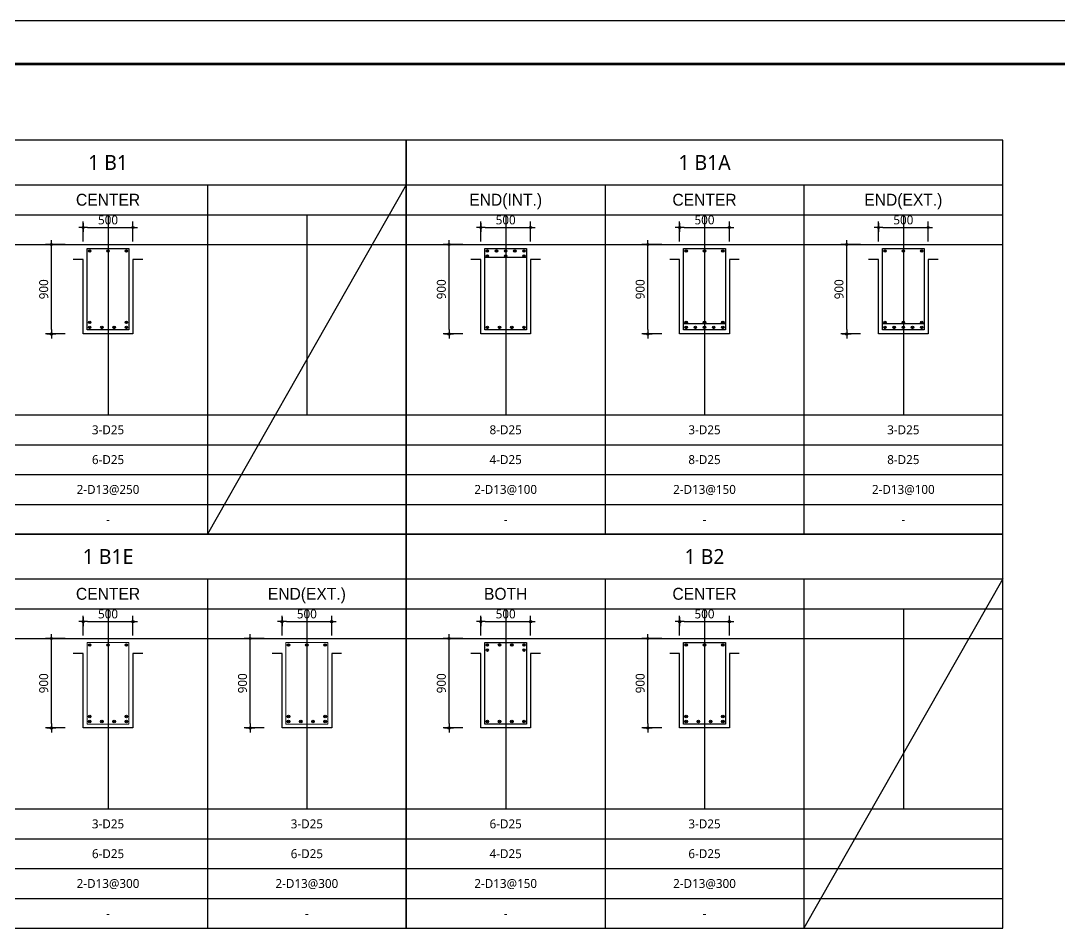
# Model space of a CAD drawing. Header units: millimetres. Extents: x 0 to 252030, y -124740 to 196020.
# Drawn here: x 37075 to 47521, y 115610 to 124740 of the extents above; entities that cross this region are included whole.
import ezdxf
from ezdxf.enums import TextEntityAlignment as Align

# ---------------------------------------------------------------- set-up
doc = ezdxf.new("R2010")
doc.units = ezdxf.units.MM
doc.header["$LTSCALE"] = 30
doc.layers.get('DEFPOINTS').update_dxf_attribs({"color": 142})
for name, color, linetype in [('0-SEC1', 3, 'Continuous'), ('CON', 2, 'Continuous'), ('DIM', 7, 'Continuous'), ('ETC', 7, 'Continuous'), ('S-철근', 3, 'Continuous'), ('SHEET', 7, 'Continuous'), ('TXT', 3, 'Continuous'), ('XR-FORM_(도룡동)$0$Sheet', 7, 'Continuous')]:
    doc.layers.add(name, color=color, linetype=linetype)
doc.layers.add('Stirrup', color=1, linetype='Continuous', lineweight=0)
doc.styles.get("Standard").update_dxf_attribs({"font": 'malgun.ttf'})
doc.styles.add('돋움', font='Dotum.ttf')
doc.styles.add('맑은 고딕', font='malgun.ttf')
doc.dimstyles.new('30NDIM', dxfattribs={"dimscale": 50, "dimtxt": 3, "dimasz": 1.5, "dimexe": 2, "dimexo": 6, "dimgap": 1, "dimtad": 1, "dimdec": 0, "dimrnd": 0.25, "dimzin": 0, "dimdsep": 46, "dimtxsty": 'Standard', "dimblk": 'Z_DOT', "dimcen": 5, "dimclrd": 256, "dimclre": 256, "dimclrt": 3, "dimadec": 0, "dimazin": 0, "dimtm": 1e-09, "dimtfac": 1, "dimtdec": 0, "dimtix": 1, "dimtmove": 2, "dimatfit": 1, "dimldrblk": 'Z_DOT', "dimfxl": 1, "dimtolj": 1, "dimtzin": 0, "dimarcsym": 0})

# ---------------------------------------------------------------- blocks, each defined once
blk = doc.blocks.new('XR-FORM_(도룡동)$0$S')
at = {"layer": 'XR-FORM_(도룡동)$0$Sheet', "const_width": 100}
blk.add_lwpolyline([(1850, 57950), (82250, 57950), (82250, 1200), (1850, 1200)], close=True, dxfattribs=at)
blk = doc.blocks.new('XR-FORM_(도룡동)', base_point=(101.33, -56114.51))
at = {"layer": 'DEFPOINTS'}
blk.add_lwpolyline([(0, 0), (420, 0), (420, 297), (0, 297)], close=True, dxfattribs=at)
at = {"xscale": 0.005, "yscale": 0.005, "zscale": 0.005}
blk.add_blockref('XR-FORM_(도룡동)$0$S', (-0.25, 0), dxfattribs=at)
blk = doc.blocks.new('4등분')
at = {"layer": 'DEFPOINTS'}
for p, q in [((1000, 3214), (1000, 1200)), ((3000, 3214), (3000, 1200)), ((5000, 3214), (5000, 1200)), ((0, 2914), (6000, 2914))]:
    blk.add_line(p, q, dxfattribs=at)
at = {"layer": 'SHEET'}
blk.add_line((0, 3514), (6000, 3514), dxfattribs=at)
at = {"layer": 'SHEET', "color": 6}
for p, q in [((2000, 3514), (2000, 0)), ((4000, 3514), (4000, 0)), ((0, 3214), (6000, 3214)), ((0, 1200), (6000, 1200)), ((0, 900), (6000, 900)), ((0, 600), (6000, 600)), ((0, 300), (6000, 300))]:
    blk.add_line(p, q, dxfattribs=at)
at = {"layer": 'SHEET'}
blk.add_lwpolyline([(6000, 3964), (0, 3964), (0, 0), (6000, 0)], close=True, dxfattribs=at)
blk = doc.blocks.new('Z_DOT')
at = {"layer": 'DIM', "color": 0}
for p, q in [((-1, 0), (1, 0)), ((0, -1), (0, 1))]:
    blk.add_line(p, q, dxfattribs=at)
for radius in [0.25, 0.125]:
    blk.add_circle((0, 0), radius, dxfattribs=at)
blk = doc.blocks.new('*D445')
at = {"layer": 'DEFPOINTS', "color": 0, "transparency": 16777216}
for p in [(38203, 122660), (37703, 122339), (38203, 122339)]:
    blk.add_point(p, dxfattribs=at)
at = {"layer": 'DIM', "lineweight": -2, "transparency": 16777216}
for p, q in [((37703, 122519), (37703, 122720)), ((37748, 122660), (38158, 122660)), ((38203, 122519), (38203, 122720))]:
    blk.add_line(p, q, dxfattribs=at)
at = {"layer": 'DIM', "lineweight": -2, "transparency": 16777216, "xscale": 45, "yscale": 45, "zscale": 45, "rotation": 180}
blk.add_blockref('Z_DOT', (37703, 122660), dxfattribs=at)
at = {"layer": 'DIM', "lineweight": -2, "transparency": 16777216, "xscale": 45, "yscale": 45, "zscale": 45}
blk.add_blockref('Z_DOT', (38203, 122660), dxfattribs=at)
at = {"layer": 'DIM', "color": 3, "transparency": 16777216, "insert": (37953, 122736), "char_height": 90, "attachment_point": 5}
blk.add_mtext('\\A1;500', dxfattribs=at)
blk = doc.blocks.new('*D446')
at = {"layer": 'DEFPOINTS', "color": 0, "transparency": 16777216}
for p in [(37383, 122489), (37703, 122489), (37703, 121589)]:
    blk.add_point(p, dxfattribs=at)
at = {"layer": 'DIM', "lineweight": -2, "transparency": 16777216}
for p, q in [((37523, 122489), (37323, 122489)), ((37383, 121634), (37383, 122444)), ((37523, 121589), (37323, 121589))]:
    blk.add_line(p, q, dxfattribs=at)
at = {"layer": 'DIM', "lineweight": -2, "transparency": 16777216, "xscale": 45, "yscale": 45, "zscale": 45}
for p, rotation in [((37383, 122489), 90), ((37383, 121589), 270)]:
    blk.add_blockref('Z_DOT', p, dxfattribs=dict(at, rotation=rotation))
at = {"layer": 'DIM', "color": 3, "transparency": 16777216, "insert": (37306, 122039), "char_height": 90, "attachment_point": 5, "rotation": 90}
blk.add_mtext('\\A1;900', dxfattribs=at)
blk = doc.blocks.new('*D447')
at = {"layer": 'DEFPOINTS', "color": 0, "transparency": 16777216}
for p in [(42203, 122660), (41703, 122339), (42203, 122339)]:
    blk.add_point(p, dxfattribs=at)
at = {"layer": 'DIM', "lineweight": -2, "transparency": 16777216}
for p, q in [((41703, 122519), (41703, 122720)), ((41748, 122660), (42158, 122660)), ((42203, 122519), (42203, 122720))]:
    blk.add_line(p, q, dxfattribs=at)
at = {"layer": 'DIM', "lineweight": -2, "transparency": 16777216, "xscale": 45, "yscale": 45, "zscale": 45, "rotation": 180}
blk.add_blockref('Z_DOT', (41703, 122660), dxfattribs=at)
at = {"layer": 'DIM', "lineweight": -2, "transparency": 16777216, "xscale": 45, "yscale": 45, "zscale": 45}
blk.add_blockref('Z_DOT', (42203, 122660), dxfattribs=at)
at = {"layer": 'DIM', "color": 3, "transparency": 16777216, "insert": (41953, 122736), "char_height": 90, "attachment_point": 5}
blk.add_mtext('\\A1;500', dxfattribs=at)
blk = doc.blocks.new('*D448')
at = {"layer": 'DEFPOINTS', "color": 0, "transparency": 16777216}
for p in [(41383, 122489), (41703, 122489), (41703, 121589)]:
    blk.add_point(p, dxfattribs=at)
at = {"layer": 'DIM', "lineweight": -2, "transparency": 16777216}
for p, q in [((41523, 122489), (41323, 122489)), ((41383, 121634), (41383, 122444)), ((41523, 121589), (41323, 121589))]:
    blk.add_line(p, q, dxfattribs=at)
at = {"layer": 'DIM', "lineweight": -2, "transparency": 16777216, "xscale": 45, "yscale": 45, "zscale": 45}
for p, rotation in [((41383, 122489), 90), ((41383, 121589), 270)]:
    blk.add_blockref('Z_DOT', p, dxfattribs=dict(at, rotation=rotation))
at = {"layer": 'DIM', "color": 3, "transparency": 16777216, "insert": (41306, 122039), "char_height": 90, "attachment_point": 5, "rotation": 90}
blk.add_mtext('\\A1;900', dxfattribs=at)
blk = doc.blocks.new('*D449')
at = {"layer": 'DEFPOINTS', "color": 0, "transparency": 16777216}
for p in [(44203, 122660), (43703, 122339), (44203, 122339)]:
    blk.add_point(p, dxfattribs=at)
at = {"layer": 'DIM', "lineweight": -2, "transparency": 16777216}
for p, q in [((43703, 122519), (43703, 122720)), ((43748, 122660), (44158, 122660)), ((44203, 122519), (44203, 122720))]:
    blk.add_line(p, q, dxfattribs=at)
at = {"layer": 'DIM', "lineweight": -2, "transparency": 16777216, "xscale": 45, "yscale": 45, "zscale": 45, "rotation": 180}
blk.add_blockref('Z_DOT', (43703, 122660), dxfattribs=at)
at = {"layer": 'DIM', "lineweight": -2, "transparency": 16777216, "xscale": 45, "yscale": 45, "zscale": 45}
blk.add_blockref('Z_DOT', (44203, 122660), dxfattribs=at)
at = {"layer": 'DIM', "color": 3, "transparency": 16777216, "insert": (43953, 122736), "char_height": 90, "attachment_point": 5}
blk.add_mtext('\\A1;500', dxfattribs=at)
blk = doc.blocks.new('*D450')
at = {"layer": 'DEFPOINTS', "color": 0, "transparency": 16777216}
for p in [(43383, 122489), (43703, 122489), (43703, 121589)]:
    blk.add_point(p, dxfattribs=at)
at = {"layer": 'DIM', "lineweight": -2, "transparency": 16777216}
for p, q in [((43523, 122489), (43323, 122489)), ((43383, 121634), (43383, 122444)), ((43523, 121589), (43323, 121589))]:
    blk.add_line(p, q, dxfattribs=at)
at = {"layer": 'DIM', "lineweight": -2, "transparency": 16777216, "xscale": 45, "yscale": 45, "zscale": 45}
for p, rotation in [((43383, 122489), 90), ((43383, 121589), 270)]:
    blk.add_blockref('Z_DOT', p, dxfattribs=dict(at, rotation=rotation))
at = {"layer": 'DIM', "color": 3, "transparency": 16777216, "insert": (43306, 122039), "char_height": 90, "attachment_point": 5, "rotation": 90}
blk.add_mtext('\\A1;900', dxfattribs=at)
blk = doc.blocks.new('*D451')
at = {"layer": 'DEFPOINTS', "color": 0, "transparency": 16777216}
for p in [(46203, 122660), (45703, 122339), (46203, 122339)]:
    blk.add_point(p, dxfattribs=at)
at = {"layer": 'DIM', "lineweight": -2, "transparency": 16777216}
for p, q in [((45703, 122519), (45703, 122720)), ((45748, 122660), (46158, 122660)), ((46203, 122519), (46203, 122720))]:
    blk.add_line(p, q, dxfattribs=at)
at = {"layer": 'DIM', "lineweight": -2, "transparency": 16777216, "xscale": 45, "yscale": 45, "zscale": 45, "rotation": 180}
blk.add_blockref('Z_DOT', (45703, 122660), dxfattribs=at)
at = {"layer": 'DIM', "lineweight": -2, "transparency": 16777216, "xscale": 45, "yscale": 45, "zscale": 45}
blk.add_blockref('Z_DOT', (46203, 122660), dxfattribs=at)
at = {"layer": 'DIM', "color": 3, "transparency": 16777216, "insert": (45953, 122736), "char_height": 90, "attachment_point": 5}
blk.add_mtext('\\A1;500', dxfattribs=at)
blk = doc.blocks.new('*D452')
at = {"layer": 'DEFPOINTS', "color": 0, "transparency": 16777216}
for p in [(45383, 122489), (45703, 122489), (45703, 121589)]:
    blk.add_point(p, dxfattribs=at)
at = {"layer": 'DIM', "lineweight": -2, "transparency": 16777216}
for p, q in [((45523, 122489), (45323, 122489)), ((45383, 121634), (45383, 122444)), ((45523, 121589), (45323, 121589))]:
    blk.add_line(p, q, dxfattribs=at)
at = {"layer": 'DIM', "lineweight": -2, "transparency": 16777216, "xscale": 45, "yscale": 45, "zscale": 45}
for p, rotation in [((45383, 122489), 90), ((45383, 121589), 270)]:
    blk.add_blockref('Z_DOT', p, dxfattribs=dict(at, rotation=rotation))
at = {"layer": 'DIM', "color": 3, "transparency": 16777216, "insert": (45306, 122039), "char_height": 90, "attachment_point": 5, "rotation": 90}
blk.add_mtext('\\A1;900', dxfattribs=at)
blk = doc.blocks.new('*D455')
at = {"layer": 'DEFPOINTS', "color": 0, "transparency": 16777216}
for p in [(38203, 118695), (37703, 118375), (38203, 118375)]:
    blk.add_point(p, dxfattribs=at)
at = {"layer": 'DIM', "lineweight": -2, "transparency": 16777216}
for p, q in [((37703, 118555), (37703, 118755)), ((37748, 118695), (38158, 118695)), ((38203, 118555), (38203, 118755))]:
    blk.add_line(p, q, dxfattribs=at)
at = {"layer": 'DIM', "lineweight": -2, "transparency": 16777216, "xscale": 45, "yscale": 45, "zscale": 45, "rotation": 180}
blk.add_blockref('Z_DOT', (37703, 118695), dxfattribs=at)
at = {"layer": 'DIM', "lineweight": -2, "transparency": 16777216, "xscale": 45, "yscale": 45, "zscale": 45}
blk.add_blockref('Z_DOT', (38203, 118695), dxfattribs=at)
at = {"layer": 'DIM', "color": 3, "transparency": 16777216, "insert": (37953, 118772), "char_height": 90, "attachment_point": 5}
blk.add_mtext('\\A1;500', dxfattribs=at)
blk = doc.blocks.new('*D456')
at = {"layer": 'DEFPOINTS', "color": 0, "transparency": 16777216}
for p in [(37383, 118525), (37703, 118525), (37703, 117625)]:
    blk.add_point(p, dxfattribs=at)
at = {"layer": 'DIM', "lineweight": -2, "transparency": 16777216}
for p, q in [((37523, 118525), (37323, 118525)), ((37383, 117670), (37383, 118480)), ((37523, 117625), (37323, 117625))]:
    blk.add_line(p, q, dxfattribs=at)
at = {"layer": 'DIM', "lineweight": -2, "transparency": 16777216, "xscale": 45, "yscale": 45, "zscale": 45}
for p, rotation in [((37383, 118525), 90), ((37383, 117625), 270)]:
    blk.add_blockref('Z_DOT', p, dxfattribs=dict(at, rotation=rotation))
at = {"layer": 'DIM', "color": 3, "transparency": 16777216, "insert": (37306, 118075), "char_height": 90, "attachment_point": 5, "rotation": 90}
blk.add_mtext('\\A1;900', dxfattribs=at)
blk = doc.blocks.new('*D457')
at = {"layer": 'DEFPOINTS', "color": 0, "transparency": 16777216}
for p in [(40203, 118695), (39703, 118375), (40203, 118375)]:
    blk.add_point(p, dxfattribs=at)
at = {"layer": 'DIM', "lineweight": -2, "transparency": 16777216}
for p, q in [((39703, 118555), (39703, 118755)), ((39748, 118695), (40158, 118695)), ((40203, 118555), (40203, 118755))]:
    blk.add_line(p, q, dxfattribs=at)
at = {"layer": 'DIM', "lineweight": -2, "transparency": 16777216, "xscale": 45, "yscale": 45, "zscale": 45, "rotation": 180}
blk.add_blockref('Z_DOT', (39703, 118695), dxfattribs=at)
at = {"layer": 'DIM', "lineweight": -2, "transparency": 16777216, "xscale": 45, "yscale": 45, "zscale": 45}
blk.add_blockref('Z_DOT', (40203, 118695), dxfattribs=at)
at = {"layer": 'DIM', "color": 3, "transparency": 16777216, "insert": (39953, 118772), "char_height": 90, "attachment_point": 5}
blk.add_mtext('\\A1;500', dxfattribs=at)
blk = doc.blocks.new('*D458')
at = {"layer": 'DEFPOINTS', "color": 0, "transparency": 16777216}
for p in [(39383, 118525), (39703, 118525), (39703, 117625)]:
    blk.add_point(p, dxfattribs=at)
at = {"layer": 'DIM', "lineweight": -2, "transparency": 16777216}
for p, q in [((39523, 118525), (39323, 118525)), ((39383, 117670), (39383, 118480)), ((39523, 117625), (39323, 117625))]:
    blk.add_line(p, q, dxfattribs=at)
at = {"layer": 'DIM', "lineweight": -2, "transparency": 16777216, "xscale": 45, "yscale": 45, "zscale": 45}
for p, rotation in [((39383, 118525), 90), ((39383, 117625), 270)]:
    blk.add_blockref('Z_DOT', p, dxfattribs=dict(at, rotation=rotation))
at = {"layer": 'DIM', "color": 3, "transparency": 16777216, "insert": (39306, 118075), "char_height": 90, "attachment_point": 5, "rotation": 90}
blk.add_mtext('\\A1;900', dxfattribs=at)
blk = doc.blocks.new('*D459')
at = {"layer": 'DEFPOINTS', "color": 0, "transparency": 16777216}
for p in [(42203, 118695), (41703, 118375), (42203, 118375)]:
    blk.add_point(p, dxfattribs=at)
at = {"layer": 'DIM', "lineweight": -2, "transparency": 16777216}
for p, q in [((41703, 118555), (41703, 118755)), ((41748, 118695), (42158, 118695)), ((42203, 118555), (42203, 118755))]:
    blk.add_line(p, q, dxfattribs=at)
at = {"layer": 'DIM', "lineweight": -2, "transparency": 16777216, "xscale": 45, "yscale": 45, "zscale": 45, "rotation": 180}
blk.add_blockref('Z_DOT', (41703, 118695), dxfattribs=at)
at = {"layer": 'DIM', "lineweight": -2, "transparency": 16777216, "xscale": 45, "yscale": 45, "zscale": 45}
blk.add_blockref('Z_DOT', (42203, 118695), dxfattribs=at)
at = {"layer": 'DIM', "color": 3, "transparency": 16777216, "insert": (41953, 118772), "char_height": 90, "attachment_point": 5}
blk.add_mtext('\\A1;500', dxfattribs=at)
blk = doc.blocks.new('*D460')
at = {"layer": 'DEFPOINTS', "color": 0, "transparency": 16777216}
for p in [(41383, 118525), (41703, 118525), (41703, 117625)]:
    blk.add_point(p, dxfattribs=at)
at = {"layer": 'DIM', "lineweight": -2, "transparency": 16777216}
for p, q in [((41523, 118525), (41323, 118525)), ((41383, 117670), (41383, 118480)), ((41523, 117625), (41323, 117625))]:
    blk.add_line(p, q, dxfattribs=at)
at = {"layer": 'DIM', "lineweight": -2, "transparency": 16777216, "xscale": 45, "yscale": 45, "zscale": 45}
for p, rotation in [((41383, 118525), 90), ((41383, 117625), 270)]:
    blk.add_blockref('Z_DOT', p, dxfattribs=dict(at, rotation=rotation))
at = {"layer": 'DIM', "color": 3, "transparency": 16777216, "insert": (41306, 118075), "char_height": 90, "attachment_point": 5, "rotation": 90}
blk.add_mtext('\\A1;900', dxfattribs=at)
blk = doc.blocks.new('*D461')
at = {"layer": 'DEFPOINTS', "color": 0, "transparency": 16777216}
for p in [(44203, 118695), (43703, 118375), (44203, 118375)]:
    blk.add_point(p, dxfattribs=at)
at = {"layer": 'DIM', "lineweight": -2, "transparency": 16777216}
for p, q in [((43703, 118555), (43703, 118755)), ((43748, 118695), (44158, 118695)), ((44203, 118555), (44203, 118755))]:
    blk.add_line(p, q, dxfattribs=at)
at = {"layer": 'DIM', "lineweight": -2, "transparency": 16777216, "xscale": 45, "yscale": 45, "zscale": 45, "rotation": 180}
blk.add_blockref('Z_DOT', (43703, 118695), dxfattribs=at)
at = {"layer": 'DIM', "lineweight": -2, "transparency": 16777216, "xscale": 45, "yscale": 45, "zscale": 45}
blk.add_blockref('Z_DOT', (44203, 118695), dxfattribs=at)
at = {"layer": 'DIM', "color": 3, "transparency": 16777216, "insert": (43953, 118772), "char_height": 90, "attachment_point": 5}
blk.add_mtext('\\A1;500', dxfattribs=at)
blk = doc.blocks.new('*D462')
at = {"layer": 'DEFPOINTS', "color": 0, "transparency": 16777216}
for p in [(43383, 118525), (43703, 118525), (43703, 117625)]:
    blk.add_point(p, dxfattribs=at)
at = {"layer": 'DIM', "lineweight": -2, "transparency": 16777216}
for p, q in [((43523, 118525), (43323, 118525)), ((43383, 117670), (43383, 118480)), ((43523, 117625), (43323, 117625))]:
    blk.add_line(p, q, dxfattribs=at)
at = {"layer": 'DIM', "lineweight": -2, "transparency": 16777216, "xscale": 45, "yscale": 45, "zscale": 45}
for p, rotation in [((43383, 118525), 90), ((43383, 117625), 270)]:
    blk.add_blockref('Z_DOT', p, dxfattribs=dict(at, rotation=rotation))
at = {"layer": 'DIM', "color": 3, "transparency": 16777216, "insert": (43306, 118075), "char_height": 90, "attachment_point": 5, "rotation": 90}
blk.add_mtext('\\A1;900', dxfattribs=at)

msp = doc.modelspace()

# ---------------------------------------------------------------- hatches: boundary and pattern name
at = {"layer": 'S-철근'}
h = msp.add_hatch(color=256, dxfattribs=at)
edge = h.paths.add_edge_path()
edge.add_arc((37768.40013, 122424.09992), 12.7, 0, 180)
edge.add_arc((37768.40013, 122424.09992), 12.7, 180, 360)
h = msp.add_hatch(color=256, dxfattribs=at)
edge = h.paths.add_edge_path()
edge.add_arc((37953.00013, 122424.09992), 12.7, 0, 180)
edge.add_arc((37953.00013, 122424.09992), 12.7, 180, 360)
h = msp.add_hatch(color=256, dxfattribs=at)
edge = h.paths.add_edge_path()
edge.add_arc((38137.60013, 122424.09992), 12.7, 0, 180)
edge.add_arc((38137.60013, 122424.09992), 12.7, 180, 360)
h = msp.add_hatch(color=256, dxfattribs=at)
edge = h.paths.add_edge_path()
edge.add_arc((41768.40013, 122424.09992), 12.7, 0, 180)
edge.add_arc((41768.40013, 122424.09992), 12.7, 180, 360)
h = msp.add_hatch(color=256, dxfattribs=at)
edge = h.paths.add_edge_path()
edge.add_arc((41860.70013, 122424.09992), 12.7, 0, 180)
edge.add_arc((41860.70013, 122424.09992), 12.7, 180, 360)
h = msp.add_hatch(color=256, dxfattribs=at)
edge = h.paths.add_edge_path()
edge.add_arc((41953.00013, 122424.09992), 12.7, 0, 180)
edge.add_arc((41953.00013, 122424.09992), 12.7, 180, 360)
h = msp.add_hatch(color=256, dxfattribs=at)
edge = h.paths.add_edge_path()
edge.add_arc((42045.30013, 122424.09992), 12.7, 0, 180)
edge.add_arc((42045.30013, 122424.09992), 12.7, 180, 360)
h = msp.add_hatch(color=256, dxfattribs=at)
edge = h.paths.add_edge_path()
edge.add_arc((42137.60013, 122424.09992), 12.7, 0, 180)
edge.add_arc((42137.60013, 122424.09992), 12.7, 180, 360)
h = msp.add_hatch(color=256, dxfattribs=at)
edge = h.paths.add_edge_path()
edge.add_arc((43768.40013, 122424.09992), 12.7, 0, 180)
edge.add_arc((43768.40013, 122424.09992), 12.7, 180, 360)
h = msp.add_hatch(color=256, dxfattribs=at)
edge = h.paths.add_edge_path()
edge.add_arc((43953.00013, 122424.09992), 12.7, 0, 180)
edge.add_arc((43953.00013, 122424.09992), 12.7, 180, 360)
h = msp.add_hatch(color=256, dxfattribs=at)
edge = h.paths.add_edge_path()
edge.add_arc((44137.60013, 122424.09992), 12.7, 0, 180)
edge.add_arc((44137.60013, 122424.09992), 12.7, 180, 360)
h = msp.add_hatch(color=256, dxfattribs=at)
edge = h.paths.add_edge_path()
edge.add_arc((45768.40013, 122424.09992), 12.7, 0, 180)
edge.add_arc((45768.40013, 122424.09992), 12.7, 180, 360)
h = msp.add_hatch(color=256, dxfattribs=at)
edge = h.paths.add_edge_path()
edge.add_arc((45953.00013, 122424.09992), 12.7, 0, 180)
edge.add_arc((45953.00013, 122424.09992), 12.7, 180, 360)
h = msp.add_hatch(color=256, dxfattribs=at)
edge = h.paths.add_edge_path()
edge.add_arc((46137.60013, 122424.09992), 12.7, 0, 180)
edge.add_arc((46137.60013, 122424.09992), 12.7, 180, 360)
h = msp.add_hatch(color=256, dxfattribs=at)
edge = h.paths.add_edge_path()
edge.add_arc((41768.40013, 122373.29992), 12.7, 0, 180)
edge.add_arc((41768.40013, 122373.29992), 12.7, 180, 360)
h = msp.add_hatch(color=256, dxfattribs=at)
edge = h.paths.add_edge_path()
edge.add_arc((41953.00013, 122373.29992), 12.7, 0, 180)
edge.add_arc((41953.00013, 122373.29992), 12.7, 180, 360)
h = msp.add_hatch(color=256, dxfattribs=at)
edge = h.paths.add_edge_path()
edge.add_arc((42137.60013, 122373.29992), 12.7, 0, 180)
edge.add_arc((42137.60013, 122373.29992), 12.7, 180, 360)
h = msp.add_hatch(color=256, dxfattribs=at)
edge = h.paths.add_edge_path()
edge.add_arc((37768.40013, 121705.69992), 12.7, 0, 180)
edge.add_arc((37768.40013, 121705.69992), 12.7, 180, 360)
h = msp.add_hatch(color=256, dxfattribs=at)
edge = h.paths.add_edge_path()
edge.add_arc((38137.60013, 121705.69992), 12.7, 0, 180)
edge.add_arc((38137.60013, 121705.69992), 12.7, 180, 360)
h = msp.add_hatch(color=256, dxfattribs=at)
edge = h.paths.add_edge_path()
edge.add_arc((43768.40013, 121705.69992), 12.7, 0, 180)
edge.add_arc((43768.40013, 121705.69992), 12.7, 180, 360)
h = msp.add_hatch(color=256, dxfattribs=at)
edge = h.paths.add_edge_path()
edge.add_arc((43953.00013, 121705.69992), 12.7, 0, 180)
edge.add_arc((43953.00013, 121705.69992), 12.7, 180, 360)
h = msp.add_hatch(color=256, dxfattribs=at)
edge = h.paths.add_edge_path()
edge.add_arc((44137.60013, 121705.69992), 12.7, 0, 180)
edge.add_arc((44137.60013, 121705.69992), 12.7, 180, 360)
h = msp.add_hatch(color=256, dxfattribs=at)
edge = h.paths.add_edge_path()
edge.add_arc((45768.40013, 121705.69992), 12.7, 0, 180)
edge.add_arc((45768.40013, 121705.69992), 12.7, 180, 360)
h = msp.add_hatch(color=256, dxfattribs=at)
edge = h.paths.add_edge_path()
edge.add_arc((45953.00013, 121705.69992), 12.7, 0, 180)
edge.add_arc((45953.00013, 121705.69992), 12.7, 180, 360)
h = msp.add_hatch(color=256, dxfattribs=at)
edge = h.paths.add_edge_path()
edge.add_arc((46137.60013, 121705.69992), 12.7, 0, 180)
edge.add_arc((46137.60013, 121705.69992), 12.7, 180, 360)
h = msp.add_hatch(color=256, dxfattribs=at)
edge = h.paths.add_edge_path()
edge.add_arc((37768.40013, 121654.89992), 12.7, 0, 180)
edge.add_arc((37768.40013, 121654.89992), 12.7, 180, 360)
h = msp.add_hatch(color=256, dxfattribs=at)
edge = h.paths.add_edge_path()
edge.add_arc((37891.4668, 121654.89992), 12.7, 0, 180)
edge.add_arc((37891.4668, 121654.89992), 12.7, 180, 360)
h = msp.add_hatch(color=256, dxfattribs=at)
edge = h.paths.add_edge_path()
edge.add_arc((38014.53347, 121654.89992), 12.7, 0, 180)
edge.add_arc((38014.53347, 121654.89992), 12.7, 180, 360)
h = msp.add_hatch(color=256, dxfattribs=at)
edge = h.paths.add_edge_path()
edge.add_arc((38137.60013, 121654.89992), 12.7, 0, 180)
edge.add_arc((38137.60013, 121654.89992), 12.7, 180, 360)
h = msp.add_hatch(color=256, dxfattribs=at)
edge = h.paths.add_edge_path()
edge.add_arc((41768.40013, 121654.89992), 12.7, 0, 180)
edge.add_arc((41768.40013, 121654.89992), 12.7, 180, 360)
h = msp.add_hatch(color=256, dxfattribs=at)
edge = h.paths.add_edge_path()
edge.add_arc((41891.4668, 121654.89992), 12.7, 0, 180)
edge.add_arc((41891.4668, 121654.89992), 12.7, 180, 360)
h = msp.add_hatch(color=256, dxfattribs=at)
edge = h.paths.add_edge_path()
edge.add_arc((42014.53347, 121654.89992), 12.7, 0, 180)
edge.add_arc((42014.53347, 121654.89992), 12.7, 180, 360)
h = msp.add_hatch(color=256, dxfattribs=at)
edge = h.paths.add_edge_path()
edge.add_arc((42137.60013, 121654.89992), 12.7, 0, 180)
edge.add_arc((42137.60013, 121654.89992), 12.7, 180, 360)
h = msp.add_hatch(color=256, dxfattribs=at)
edge = h.paths.add_edge_path()
edge.add_arc((43768.40013, 121654.89992), 12.7, 0, 180)
edge.add_arc((43768.40013, 121654.89992), 12.7, 180, 360)
h = msp.add_hatch(color=256, dxfattribs=at)
edge = h.paths.add_edge_path()
edge.add_arc((43860.70013, 121654.89992), 12.7, 0, 180)
edge.add_arc((43860.70013, 121654.89992), 12.7, 180, 360)
h = msp.add_hatch(color=256, dxfattribs=at)
edge = h.paths.add_edge_path()
edge.add_arc((43953.00013, 121654.89992), 12.7, 0, 180)
edge.add_arc((43953.00013, 121654.89992), 12.7, 180, 360)
h = msp.add_hatch(color=256, dxfattribs=at)
edge = h.paths.add_edge_path()
edge.add_arc((44045.30013, 121654.89992), 12.7, 0, 180)
edge.add_arc((44045.30013, 121654.89992), 12.7, 180, 360)
h = msp.add_hatch(color=256, dxfattribs=at)
edge = h.paths.add_edge_path()
edge.add_arc((44137.60013, 121654.89992), 12.7, 0, 180)
edge.add_arc((44137.60013, 121654.89992), 12.7, 180, 360)
h = msp.add_hatch(color=256, dxfattribs=at)
edge = h.paths.add_edge_path()
edge.add_arc((45768.40013, 121654.89992), 12.7, 0, 180)
edge.add_arc((45768.40013, 121654.89992), 12.7, 180, 360)
h = msp.add_hatch(color=256, dxfattribs=at)
edge = h.paths.add_edge_path()
edge.add_arc((45860.70013, 121654.89992), 12.7, 0, 180)
edge.add_arc((45860.70013, 121654.89992), 12.7, 180, 360)
h = msp.add_hatch(color=256, dxfattribs=at)
edge = h.paths.add_edge_path()
edge.add_arc((45953.00013, 121654.89992), 12.7, 0, 180)
edge.add_arc((45953.00013, 121654.89992), 12.7, 180, 360)
h = msp.add_hatch(color=256, dxfattribs=at)
edge = h.paths.add_edge_path()
edge.add_arc((46045.30013, 121654.89992), 12.7, 0, 180)
edge.add_arc((46045.30013, 121654.89992), 12.7, 180, 360)
h = msp.add_hatch(color=256, dxfattribs=at)
edge = h.paths.add_edge_path()
edge.add_arc((46137.60013, 121654.89992), 12.7, 0, 180)
edge.add_arc((46137.60013, 121654.89992), 12.7, 180, 360)
h = msp.add_hatch(color=256, dxfattribs=at)
edge = h.paths.add_edge_path()
edge.add_arc((37768.40013, 118459.59992), 12.7, 0, 180)
edge.add_arc((37768.40013, 118459.59992), 12.7, 180, 360)
h = msp.add_hatch(color=256, dxfattribs=at)
edge = h.paths.add_edge_path()
edge.add_arc((37953.00013, 118459.59992), 12.7, 0, 180)
edge.add_arc((37953.00013, 118459.59992), 12.7, 180, 360)
h = msp.add_hatch(color=256, dxfattribs=at)
edge = h.paths.add_edge_path()
edge.add_arc((38137.60013, 118459.59992), 12.7, 0, 180)
edge.add_arc((38137.60013, 118459.59992), 12.7, 180, 360)
h = msp.add_hatch(color=256, dxfattribs=at)
edge = h.paths.add_edge_path()
edge.add_arc((39768.40013, 118459.59992), 12.7, 0, 180)
edge.add_arc((39768.40013, 118459.59992), 12.7, 180, 360)
h = msp.add_hatch(color=256, dxfattribs=at)
edge = h.paths.add_edge_path()
edge.add_arc((39953.00013, 118459.59992), 12.7, 0, 180)
edge.add_arc((39953.00013, 118459.59992), 12.7, 180, 360)
h = msp.add_hatch(color=256, dxfattribs=at)
edge = h.paths.add_edge_path()
edge.add_arc((40137.60013, 118459.59992), 12.7, 0, 180)
edge.add_arc((40137.60013, 118459.59992), 12.7, 180, 360)
h = msp.add_hatch(color=256, dxfattribs=at)
edge = h.paths.add_edge_path()
edge.add_arc((41768.40013, 118459.59992), 12.7, 0, 180)
edge.add_arc((41768.40013, 118459.59992), 12.7, 180, 360)
h = msp.add_hatch(color=256, dxfattribs=at)
edge = h.paths.add_edge_path()
edge.add_arc((41891.4668, 118459.59992), 12.7, 0, 180)
edge.add_arc((41891.4668, 118459.59992), 12.7, 180, 360)
h = msp.add_hatch(color=256, dxfattribs=at)
edge = h.paths.add_edge_path()
edge.add_arc((42014.53347, 118459.59992), 12.7, 0, 180)
edge.add_arc((42014.53347, 118459.59992), 12.7, 180, 360)
h = msp.add_hatch(color=256, dxfattribs=at)
edge = h.paths.add_edge_path()
edge.add_arc((42137.60013, 118459.59992), 12.7, 0, 180)
edge.add_arc((42137.60013, 118459.59992), 12.7, 180, 360)
h = msp.add_hatch(color=256, dxfattribs=at)
edge = h.paths.add_edge_path()
edge.add_arc((43768.40013, 118459.59992), 12.7, 0, 180)
edge.add_arc((43768.40013, 118459.59992), 12.7, 180, 360)
h = msp.add_hatch(color=256, dxfattribs=at)
edge = h.paths.add_edge_path()
edge.add_arc((43953.00013, 118459.59992), 12.7, 0, 180)
edge.add_arc((43953.00013, 118459.59992), 12.7, 180, 360)
h = msp.add_hatch(color=256, dxfattribs=at)
edge = h.paths.add_edge_path()
edge.add_arc((44137.60013, 118459.59992), 12.7, 0, 180)
edge.add_arc((44137.60013, 118459.59992), 12.7, 180, 360)
h = msp.add_hatch(color=256, dxfattribs=at)
edge = h.paths.add_edge_path()
edge.add_arc((41768.40013, 118408.79992), 12.7, 0, 180)
edge.add_arc((41768.40013, 118408.79992), 12.7, 180, 360)
h = msp.add_hatch(color=256, dxfattribs=at)
edge = h.paths.add_edge_path()
edge.add_arc((42137.60013, 118408.79992), 12.7, 0, 180)
edge.add_arc((42137.60013, 118408.79992), 12.7, 180, 360)
h = msp.add_hatch(color=256, dxfattribs=at)
edge = h.paths.add_edge_path()
edge.add_arc((37768.40013, 117741.19992), 12.7, 0, 180)
edge.add_arc((37768.40013, 117741.19992), 12.7, 180, 360)
h = msp.add_hatch(color=256, dxfattribs=at)
edge = h.paths.add_edge_path()
edge.add_arc((38137.60013, 117741.19992), 12.7, 0, 180)
edge.add_arc((38137.60013, 117741.19992), 12.7, 180, 360)
h = msp.add_hatch(color=256, dxfattribs=at)
edge = h.paths.add_edge_path()
edge.add_arc((39768.40013, 117741.19992), 12.7, 0, 180)
edge.add_arc((39768.40013, 117741.19992), 12.7, 180, 360)
h = msp.add_hatch(color=256, dxfattribs=at)
edge = h.paths.add_edge_path()
edge.add_arc((40137.60013, 117741.19992), 12.7, 0, 180)
edge.add_arc((40137.60013, 117741.19992), 12.7, 180, 360)
h = msp.add_hatch(color=256, dxfattribs=at)
edge = h.paths.add_edge_path()
edge.add_arc((43768.40013, 117741.19992), 12.7, 0, 180)
edge.add_arc((43768.40013, 117741.19992), 12.7, 180, 360)
h = msp.add_hatch(color=256, dxfattribs=at)
edge = h.paths.add_edge_path()
edge.add_arc((44137.60013, 117741.19992), 12.7, 0, 180)
edge.add_arc((44137.60013, 117741.19992), 12.7, 180, 360)
h = msp.add_hatch(color=256, dxfattribs=at)
edge = h.paths.add_edge_path()
edge.add_arc((37768.40013, 117690.39992), 12.7, 0, 180)
edge.add_arc((37768.40013, 117690.39992), 12.7, 180, 360)
h = msp.add_hatch(color=256, dxfattribs=at)
edge = h.paths.add_edge_path()
edge.add_arc((37891.4668, 117690.39992), 12.7, 0, 180)
edge.add_arc((37891.4668, 117690.39992), 12.7, 180, 360)
h = msp.add_hatch(color=256, dxfattribs=at)
edge = h.paths.add_edge_path()
edge.add_arc((38014.53347, 117690.39992), 12.7, 0, 180)
edge.add_arc((38014.53347, 117690.39992), 12.7, 180, 360)
h = msp.add_hatch(color=256, dxfattribs=at)
edge = h.paths.add_edge_path()
edge.add_arc((38137.60013, 117690.39992), 12.7, 0, 180)
edge.add_arc((38137.60013, 117690.39992), 12.7, 180, 360)
h = msp.add_hatch(color=256, dxfattribs=at)
edge = h.paths.add_edge_path()
edge.add_arc((39768.40013, 117690.39992), 12.7, 0, 180)
edge.add_arc((39768.40013, 117690.39992), 12.7, 180, 360)
h = msp.add_hatch(color=256, dxfattribs=at)
edge = h.paths.add_edge_path()
edge.add_arc((39891.4668, 117690.39992), 12.7, 0, 180)
edge.add_arc((39891.4668, 117690.39992), 12.7, 180, 360)
h = msp.add_hatch(color=256, dxfattribs=at)
edge = h.paths.add_edge_path()
edge.add_arc((40014.53347, 117690.39992), 12.7, 0, 180)
edge.add_arc((40014.53347, 117690.39992), 12.7, 180, 360)
h = msp.add_hatch(color=256, dxfattribs=at)
edge = h.paths.add_edge_path()
edge.add_arc((40137.60013, 117690.39992), 12.7, 0, 180)
edge.add_arc((40137.60013, 117690.39992), 12.7, 180, 360)
h = msp.add_hatch(color=256, dxfattribs=at)
edge = h.paths.add_edge_path()
edge.add_arc((41768.40013, 117690.39992), 12.7, 0, 180)
edge.add_arc((41768.40013, 117690.39992), 12.7, 180, 360)
h = msp.add_hatch(color=256, dxfattribs=at)
edge = h.paths.add_edge_path()
edge.add_arc((41891.4668, 117690.39992), 12.7, 0, 180)
edge.add_arc((41891.4668, 117690.39992), 12.7, 180, 360)
h = msp.add_hatch(color=256, dxfattribs=at)
edge = h.paths.add_edge_path()
edge.add_arc((42014.53347, 117690.39992), 12.7, 0, 180)
edge.add_arc((42014.53347, 117690.39992), 12.7, 180, 360)
h = msp.add_hatch(color=256, dxfattribs=at)
edge = h.paths.add_edge_path()
edge.add_arc((42137.60013, 117690.39992), 12.7, 0, 180)
edge.add_arc((42137.60013, 117690.39992), 12.7, 180, 360)
h = msp.add_hatch(color=256, dxfattribs=at)
edge = h.paths.add_edge_path()
edge.add_arc((43768.40013, 117690.39992), 12.7, 0, 180)
edge.add_arc((43768.40013, 117690.39992), 12.7, 180, 360)
h = msp.add_hatch(color=256, dxfattribs=at)
edge = h.paths.add_edge_path()
edge.add_arc((43891.4668, 117690.39992), 12.7, 0, 180)
edge.add_arc((43891.4668, 117690.39992), 12.7, 180, 360)
h = msp.add_hatch(color=256, dxfattribs=at)
edge = h.paths.add_edge_path()
edge.add_arc((44014.53347, 117690.39992), 12.7, 0, 180)
edge.add_arc((44014.53347, 117690.39992), 12.7, 180, 360)
h = msp.add_hatch(color=256, dxfattribs=at)
edge = h.paths.add_edge_path()
edge.add_arc((44137.60013, 117690.39992), 12.7, 0, 180)
edge.add_arc((44137.60013, 117690.39992), 12.7, 180, 360)

# ---------------------------------------------------------------- linework, layer by layer
at = {"layer": 'CON', "color": 8}
for p, q in [((37603.00013, 122489.49992), (38303.00013, 122489.49992)), ((41603.00013, 122489.49992), (42303.00013, 122489.49992)), ((43603.00013, 122489.49992), (44303.00013, 122489.49992)), ((45603.00013, 122489.49992), (46303.00013, 122489.49992)), ((37603.00013, 118524.99992), (38303.00013, 118524.99992)), ((39603.00013, 118524.99992), (40303.00013, 118524.99992)), ((41603.00013, 118524.99992), (42303.00013, 118524.99992)), ((43603.00013, 118524.99992), (44303.00013, 118524.99992))]:
    msp.add_line(p, q, dxfattribs=at)
for points in [[(38303.00013, 122339.49992), (38203.00013, 122339.49992), (38203.00013, 121589.49992), (37703.00013, 121589.49992), (37703.00013, 122339.49992), (37603.00013, 122339.49992)], [(42303.00013, 122339.49992), (42203.00013, 122339.49992), (42203.00013, 121589.49992), (41703.00013, 121589.49992), (41703.00013, 122339.49992), (41603.00013, 122339.49992)], [(44303.00013, 122339.49992), (44203.00013, 122339.49992), (44203.00013, 121589.49992), (43703.00013, 121589.49992), (43703.00013, 122339.49992), (43603.00013, 122339.49992)], [(46303.00013, 122339.49992), (46203.00013, 122339.49992), (46203.00013, 121589.49992), (45703.00013, 121589.49992), (45703.00013, 122339.49992), (45603.00013, 122339.49992)], [(38303.00013, 118374.99992), (38203.00013, 118374.99992), (38203.00013, 117624.99992), (37703.00013, 117624.99992), (37703.00013, 118374.99992), (37603.00013, 118374.99992)], [(40303.00013, 118374.99992), (40203.00013, 118374.99992), (40203.00013, 117624.99992), (39703.00013, 117624.99992), (39703.00013, 118374.99992), (39603.00013, 118374.99992)], [(42303.00013, 118374.99992), (42203.00013, 118374.99992), (42203.00013, 117624.99992), (41703.00013, 117624.99992), (41703.00013, 118374.99992), (41603.00013, 118374.99992)], [(44303.00013, 118374.99992), (44203.00013, 118374.99992), (44203.00013, 117624.99992), (43703.00013, 117624.99992), (43703.00013, 118374.99992), (43603.00013, 118374.99992)]]:
    msp.add_lwpolyline(points, dxfattribs=at)
at = {"layer": 'ETC', "color": 8}
for p, q in [((41743.00013, 122360.59992), (42163.00013, 122360.59992)), ((43743.00013, 121692.99992), (44163.00013, 121692.99992)), ((45743.00013, 121692.99992), (46163.00013, 121692.99992))]:
    msp.add_line(p, q, dxfattribs=at)
at = {"layer": 'S-철근'}
for points in [[(37743.00013, 121629.49992), (37743.00013, 122449.49992), (38163.00013, 122449.49992), (38163.00013, 121629.49992), (37743.00013, 121629.49992)], [(41743.00013, 121629.49992), (41743.00013, 122449.49992), (42163.00013, 122449.49992), (42163.00013, 121629.49992), (41743.00013, 121629.49992)], [(43743.00013, 121629.49992), (43743.00013, 122449.49992), (44163.00013, 122449.49992), (44163.00013, 121629.49992), (43743.00013, 121629.49992)], [(45743.00013, 121629.49992), (45743.00013, 122449.49992), (46163.00013, 122449.49992), (46163.00013, 121629.49992), (45743.00013, 121629.49992)], [(41743.00013, 117664.99992), (41743.00013, 118484.99992), (42163.00013, 118484.99992), (42163.00013, 117664.99992), (41743.00013, 117664.99992)], [(43743.00013, 117664.99992), (43743.00013, 118484.99992), (44163.00013, 118484.99992), (44163.00013, 117664.99992), (43743.00013, 117664.99992)]]:
    msp.add_lwpolyline(points, dxfattribs=at)
for centre in [(37768.40013, 122424.09992), (37953.00013, 122424.09992), (38137.60013, 122424.09992), (41768.40013, 122424.09992), (41860.70013, 122424.09992), (41953.00013, 122424.09992), (42045.30013, 122424.09992), (42137.60013, 122424.09992), (43768.40013, 122424.09992), (43953.00013, 122424.09992), (44137.60013, 122424.09992), (45768.40013, 122424.09992), (45953.00013, 122424.09992), (46137.60013, 122424.09992), (41768.40013, 122373.29992), (41953.00013, 122373.29992), (42137.60013, 122373.29992), (37768.40013, 121705.69992), (38137.60013, 121705.69992), (43768.40013, 121705.69992), (43953.00013, 121705.69992), (44137.60013, 121705.69992), (45768.40013, 121705.69992), (45953.00013, 121705.69992), (46137.60013, 121705.69992), (37768.40013, 121654.89992), (37891.4668, 121654.89992), (38014.53347, 121654.89992), (38137.60013, 121654.89992), (41768.40013, 121654.89992), (41891.4668, 121654.89992), (42014.53347, 121654.89992), (42137.60013, 121654.89992), (43768.40013, 121654.89992), (43860.70013, 121654.89992), (43953.00013, 121654.89992), (44045.30013, 121654.89992), (44137.60013, 121654.89992), (45768.40013, 121654.89992), (45860.70013, 121654.89992), (45953.00013, 121654.89992), (46045.30013, 121654.89992), (46137.60013, 121654.89992), (37768.40013, 118459.59992), (37953.00013, 118459.59992), (38137.60013, 118459.59992), (39768.40013, 118459.59992), (39953.00013, 118459.59992), (40137.60013, 118459.59992), (41768.40013, 118459.59992), (41891.4668, 118459.59992), (42014.53347, 118459.59992), (42137.60013, 118459.59992), (43768.40013, 118459.59992), (43953.00013, 118459.59992), (44137.60013, 118459.59992), (41768.40013, 118408.79992), (42137.60013, 118408.79992), (37768.40013, 117741.19992), (38137.60013, 117741.19992), (39768.40013, 117741.19992), (40137.60013, 117741.19992), (43768.40013, 117741.19992), (44137.60013, 117741.19992), (37768.40013, 117690.39992), (37891.4668, 117690.39992), (38014.53347, 117690.39992), (38137.60013, 117690.39992), (39768.40013, 117690.39992), (39891.4668, 117690.39992), (40014.53347, 117690.39992), (40137.60013, 117690.39992), (41768.40013, 117690.39992), (41891.4668, 117690.39992), (42014.53347, 117690.39992), (42137.60013, 117690.39992), (43768.40013, 117690.39992), (43891.4668, 117690.39992), (44014.53347, 117690.39992), (44137.60013, 117690.39992)]:
    msp.add_circle(centre, 12.7, dxfattribs=at)
at = {"layer": 'SHEET'}
for p, q in [((40953.00013, 123089.49992), (38953.00013, 119574.99992)), ((46953.00013, 119124.99992), (44953.00013, 115610.49992))]:
    msp.add_line(p, q, dxfattribs=at)
at = {"layer": 'Stirrup', "color": 3}
for points in [[(37743.00013, 117664.99992), (37743.00013, 118484.99992), (38163.00013, 118484.99992), (38163.00013, 117664.99992), (37743.00013, 117664.99992)], [(39743.00013, 117664.99992), (39743.00013, 118484.99992), (40163.00013, 118484.99992), (40163.00013, 117664.99992), (39743.00013, 117664.99992)]]:
    msp.add_lwpolyline(points, dxfattribs=at)

# ---------------------------------------------------------------- block references
for p in [(34953.00013, 119574.99992), (40953.00013, 119574.99992), (34953.00013, 115610.49992), (40953.00013, 115610.49992)]:
    msp.add_blockref('4등분', p)
at = {"layer": '0-SEC1', "xscale": 60, "yscale": 60, "zscale": 60}
msp.add_blockref('XR-FORM_(도룡동)', (31310.02429, -3259950.57868), dxfattribs=at)

# ---------------------------------------------------------------- texts
at = {"layer": 'TXT', "color": 2, "style": '맑은 고딕'}
for s, p in [('1 B1', (37953.00013, 123314.49992)), ('1 B1A', (43953.00013, 123314.49992)), ('1 B1E', (37953.00013, 119349.99992)), ('1 B2', (43953.00013, 119349.99992))]:
    msp.add_text(s, height=150, dxfattribs=at).set_placement(p, align=Align.MIDDLE_CENTER)
at = {"layer": 'TXT'}
for s, height, style, p in [('CENTER', 120, '돋움', (37953.00013, 122939.49992)), ('END(INT.)', 120, '돋움', (41953.00013, 122939.49992)), ('CENTER', 120, '돋움', (43953.00013, 122939.49992)), ('END(EXT.)', 120, '돋움', (45953.00013, 122939.49992)), ('3-D25', 90, '맑은 고딕', (37953.00013, 120624.99992)), ('8-D25', 90, '맑은 고딕', (41953.00013, 120624.99992)), ('3-D25', 90, '맑은 고딕', (43953.00013, 120624.99992)), ('3-D25', 90, '맑은 고딕', (45953.00013, 120624.99992)), ('6-D25', 90, '맑은 고딕', (37953.00013, 120324.99992)), ('4-D25', 90, '맑은 고딕', (41953.00013, 120324.99992)), ('8-D25', 90, '맑은 고딕', (43953.00013, 120324.99992)), ('8-D25', 90, '맑은 고딕', (45953.00013, 120324.99992)), ('2-D13@250', 90, '맑은 고딕', (37953.00013, 120024.99992)), ('2-D13@100', 90, '맑은 고딕', (41953.00013, 120024.99992)), ('2-D13@150', 90, '맑은 고딕', (43953.00013, 120024.99992)), ('2-D13@100', 90, '맑은 고딕', (45953.00013, 120024.99992)), ('-', 90, '맑은 고딕', (37953.00013, 119724.99992)), ('-', 90, '맑은 고딕', (41953.00013, 119724.99992)), ('-', 90, '맑은 고딕', (43953.00013, 119724.99992)), ('-', 90, '맑은 고딕', (45953.00013, 119724.99992)), ('CENTER', 120, '돋움', (37953.00013, 118974.99992)), ('END(EXT.)', 120, '돋움', (39953.00013, 118974.99992)), ('BOTH', 120, '돋움', (41953.00013, 118974.99992)), ('CENTER', 120, '돋움', (43953.00013, 118974.99992)), ('3-D25', 90, '맑은 고딕', (37953.00013, 116660.49992)), ('3-D25', 90, '맑은 고딕', (39953.00013, 116660.49992)), ('6-D25', 90, '맑은 고딕', (41953.00013, 116660.49992)), ('3-D25', 90, '맑은 고딕', (43953.00013, 116660.49992)), ('6-D25', 90, '맑은 고딕', (37953.00013, 116360.49992)), ('6-D25', 90, '맑은 고딕', (39953.00013, 116360.49992)), ('4-D25', 90, '맑은 고딕', (41953.00013, 116360.49992)), ('6-D25', 90, '맑은 고딕', (43953.00013, 116360.49992)), ('2-D13@300', 90, '맑은 고딕', (37953.00013, 116060.49992)), ('2-D13@300', 90, '맑은 고딕', (39953.00013, 116060.49992)), ('2-D13@150', 90, '맑은 고딕', (41953.00013, 116060.49992)), ('2-D13@300', 90, '맑은 고딕', (43953.00013, 116060.49992)), ('-', 90, '맑은 고딕', (37953.00013, 115760.49992)), ('-', 90, '맑은 고딕', (39953.00013, 115760.49992)), ('-', 90, '맑은 고딕', (41953.00013, 115760.49992)), ('-', 90, '맑은 고딕', (43953.00013, 115760.49992))]:
    msp.add_text(s, height=height, dxfattribs=dict(at, style=style)).set_placement(p, align=Align.MIDDLE_CENTER)

# ---------------------------------------------------------------- dimensions: what is measured, and where the dimension line sits
at = {"layer": 'DIM'}
for base, p1, p2, picture, middle in [((38203.00013, 122659.65148), (37703.00013, 122339.49992), (38203.00013, 122339.49992), '*D445', (37953.00013, 122736.14945)), ((42203.00013, 122659.65148), (41703.00013, 122339.49992), (42203.00013, 122339.49992), '*D447', (41953.00013, 122736.14945)), ((44203.00013, 122659.65148), (43703.00013, 122339.49992), (44203.00013, 122339.49992), '*D449', (43953.00013, 122736.14945)), ((46203.00013, 122659.65148), (45703.00013, 122339.49992), (46203.00013, 122339.49992), '*D451', (45953.00013, 122736.14945)), ((38203.00013, 118695.15148), (37703.00013, 118374.99992), (38203.00013, 118374.99992), '*D455', (37953.00013, 118771.64945)), ((40203.00013, 118695.15148), (39703.00013, 118374.99992), (40203.00013, 118374.99992), '*D457', (39953.00013, 118771.64945)), ((42203.00013, 118695.15148), (41703.00013, 118374.99992), (42203.00013, 118374.99992), '*D459', (41953.00013, 118771.64945)), ((44203.00013, 118695.15148), (43703.00013, 118374.99992), (44203.00013, 118374.99992), '*D461', (43953.00013, 118771.64945))]:
    dim = msp.add_linear_dim(base=base, p1=p1, p2=p2, dimstyle='30NDIM', override={"dimscale": 30, "dimtxsty": 'Standard'}, dxfattribs=at)
    dim.commit()
    dim.dimension.update_dxf_attribs({"geometry": picture, "text_midpoint": middle})
for base, p1, p2, picture, middle in [((37382.84857, 122489.49992), (37703.00013, 121589.49992), (37703.00013, 122489.49992), '*D446', (37306.3506, 122039.49992)), ((41382.84857, 122489.49992), (41703.00013, 121589.49992), (41703.00013, 122489.49992), '*D448', (41306.3506, 122039.49992)), ((43382.84857, 122489.49992), (43703.00013, 121589.49992), (43703.00013, 122489.49992), '*D450', (43306.3506, 122039.49992)), ((45382.84857, 122489.49992), (45703.00013, 121589.49992), (45703.00013, 122489.49992), '*D452', (45306.3506, 122039.49992)), ((37382.84857, 118524.99992), (37703.00013, 117624.99992), (37703.00013, 118524.99992), '*D456', (37306.3506, 118074.99992)), ((39382.84857, 118524.99992), (39703.00013, 117624.99992), (39703.00013, 118524.99992), '*D458', (39306.3506, 118074.99992)), ((41382.84857, 118524.99992), (41703.00013, 117624.99992), (41703.00013, 118524.99992), '*D460', (41306.3506, 118074.99992)), ((43382.84857, 118524.99992), (43703.00013, 117624.99992), (43703.00013, 118524.99992), '*D462', (43306.3506, 118074.99992))]:
    dim = msp.add_linear_dim(base=base, p1=p1, p2=p2, angle=90, dimstyle='30NDIM', override={"dimscale": 30, "dimtxsty": 'Standard'}, dxfattribs=at)
    dim.commit()
    dim.dimension.update_dxf_attribs({"geometry": picture, "text_midpoint": middle})

doc.saveas('drawing.dxf')
